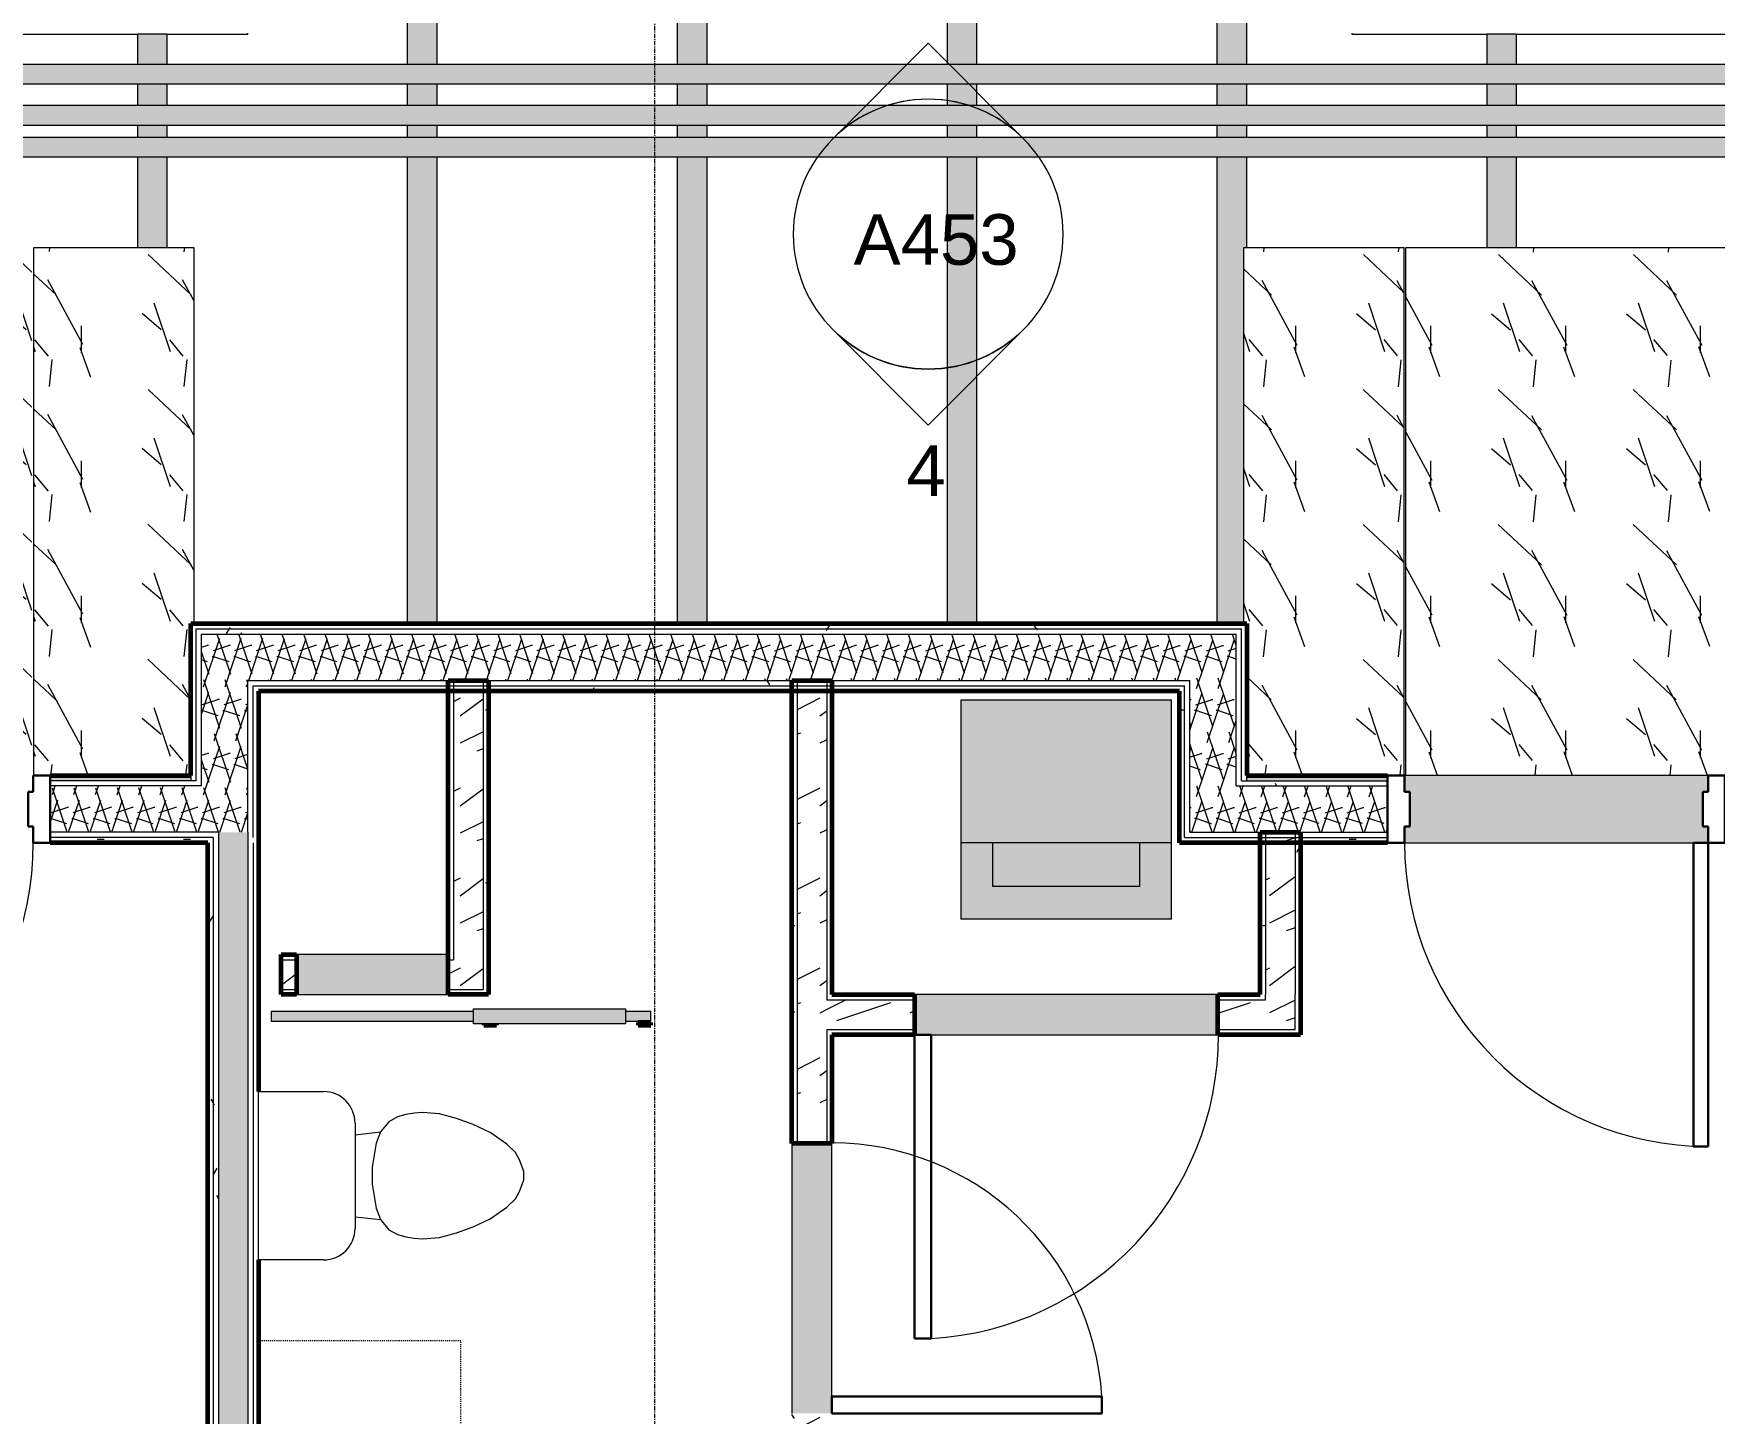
# Model space of a CAD drawing. Header units: inches. Extents: x -4169 to -1846, y 9706 to 12377.
# Drawn here: x -3228 to -3028.7, y 11554.3 to 11717.9 of the extents above; entities that cross this region are included whole.
import ezdxf

# ---------------------------------------------------------------- set-up
doc = ezdxf.new("R2010")
doc.units = ezdxf.units.IN
doc.header["$MEASUREMENT"] = 0
doc.linetypes.add('Dash', pattern=[0.25, 0.125, -0.125])
doc.linetypes.add('Grid Line 1_2_', pattern=[0.875, 0.5, -0.125, 0.125, -0.125])
for name, color, linetype, lineweight in [('0-1', 7, 'Continuous', 5), ('0-2', 7, 'Continuous', 18), ('A-CLNG', 13, 'Continuous', 18), ('A-CLNG-PATT-1', 35, 'Continuous', 18), ('A-DOOR', 31, 'Continuous', 18), ('A-DOOR-1', 250, 'Continuous', 9), ('A-DOOR-2', 90, 'Continuous', 30), ('A-DOOR-3', 135, 'Continuous', 18), ('A-DOOR-4', 7, 'Continuous', 18), ('A-DOOR-5', 50, 'Continuous', 60), ('A-DOOR-6', 31, 'Continuous', 30), ('A-DOOR-7', 31, 'Continuous', 9), ('A-DOOR-FRAM', 31, 'Continuous', 30), ('A-FLOR-2', 7, 'Continuous', 18), ('A-WALL', 113, 'Continuous', 18), ('A-WALL-1', 8, 'Continuous', 5), ('A-WALL-3', 50, 'Continuous', 60), ('A-WALL-4', 7, 'Continuous', 18), ('A-WALL-PATT-1', 250, 'Continuous', 9), ('A-WALL-PATT-2', 253, 'Continuous', 9), ('A-WALL-PATT-4', 111, 'Continuous', 9), ('G-ANNO-SYMB-2', 111, 'Continuous', 9), ('I-WALL', 2, 'Continuous', 18), ('I-WALL-2', 2, 'Continuous', 5), ('I-WALL-3', 2, 'Continuous', 60), ('P-PIPE', 3, 'Continuous', 9), ('P-PIPE-1', 3, 'Continuous', 5), ('P-SANR-FIXT-2', 250, 'Continuous', 9), ('P-SANR-FIXT-3', 55, 'Continuous', 9), ('Q-CASE-HDLN-1', 250, 'Dash', 9), ('S-BEAM', 12, 'Continuous', 9), ('S-GRID-1', 1, 'Grid Line 1_2_', 9)]:
    doc.layers.add(name, color=color, linetype=linetype, lineweight=lineweight)
doc.styles.add('Arial_1', font='arial.ttf', dxfattribs={"height": 6})
pattern_1 = [(0, (0, 0), (20.48, 5.12), [0.845, -14.515, 0.845, -14.515, -81.92]), (0, (0, 0), (20.48, 5.12), [-30.72, 0.845, -29.875, 0.845, -14.515, -35.84]), (0, (0, 0), (20.48, 5.12), [-76.8, 0.845, -9.395, 0.845, -24.755]), (120, (7.68, 2.56), (-14.67405, 15.1762003), [0.845, -14.515, 0.845, -14.515, -81.92]), (120, (7.68, 2.56), (-14.67405, 15.1762003), [-30.72, 0.845, -29.875, 0.845, -14.515, -35.84]), (120, (7.68, 2.56), (-14.67405, 15.1762003), [-76.8, 0.845, -9.395, 0.845, -24.755]), (240, (10.24, 12.8), (-5.80595, -20.2962003), [0.845, -14.515, 0.845, -14.515, -81.92]), (240, (10.24, 12.8), (-5.80595, -20.2962003), [-30.72, 0.845, -29.875, 0.845, -14.515, -35.84]), (240, (10.24, 12.8), (-5.80595, -20.2962003), [-76.8, 0.845, -9.395, 0.845, -24.755])]
pattern_2 = [(216.87, (4.265, 10.662), (31.9871619, 21.32545714), [5.331, -47.981]), (206.565, (10.662, 7.464), (-10.662476, -10.6620098), [11.921, -11.921]), (198.435, (10.662, 2.132), (-21.32449365, -10.6625869), [6.744, -26.974])]
pattern_3 = [(161.57, (0.32, 0.32), (-2.560496185, -0.000537386), [0, -18.214, 2.022, 0]), (18.43, (-0.32, 0.32), (-2.560496185, 0.000537386), [0, -18.214, 2.022, 0]), (108.43, (0.32, 0.32), (1.27922091, -6.400876726), [6.07, -14.166]), (71.57, (-0.32, 0.32), (1.27922091, 6.400876726), [6.07, -14.166])]
pattern_4 = [(108.435, (4.16, 0), (-16.000521, 32.0003383), [6.072, -44.525]), (139.399, (2.24, 5.76), (-96.00016541, 79.9998798), [2.95, -144.562]), (136.848, (16, 7.68), (-240.00202852, 223.9982064), [7.018, -343.889]), (109.983, (10.88, 12.48), (-47.99971113, 127.99986808), [3.746, -183.53]), (90, (9.6, 0), (-16, 16), [3.2, -12.8]), (118.443, (9.6, 3.2), (112.0002199, -207.99937941), [8.734, -427.981]), (84.289, (5.44, 10.88), (-16.00092206, -143.99947947), [3.216, -157.582]), (129.806, (5.76, 14.08), (64.00060153, -80.0001644), [2.499, -122.465])]

# ---------------------------------------------------------------- blocks, each defined once
blk = doc.blocks.new('Single-Flush - 32_ x 84_-1372862-ENLARGED RCP - 2ND FLOOR PLAN')
at = {"layer": 'A-DOOR-1'}
blk.add_arc((16, 2.37), 32.07, 93.5759, 180, dxfattribs=at)
at = {"layer": 'A-DOOR-2'}
for p, q in [((14, 2.37), (14, 34.38)), ((16, 34.38), (14, 34.38)), ((16, 2.37), (16, 34.38)), ((16, 2.37), (14, 2.37))]:
    blk.add_line(p, q, dxfattribs=at)
blk = doc.blocks.new('Stacked Washer and Dryer - 26_x25_ - Private-1372850-ENLARGED RCP - 2ND FLOOR PLAN')
at = {"layer": 'P-SANR-FIXT-3'}
blk.add_hatch(color=256, dxfattribs=at).paths.add_polyline_path([(26, 12.5), (0, 12.5), (0, -12.5), (26, -12.5), (26, 2.42)], flags=0)
at = {"layer": 'P-SANR-FIXT-2'}
for p, q in [((26, 12.5), (0, 12.5)), ((0, -12.5), (0, 12.5)), ((16.91, -12.5), (16.91, 12.5)), ((26, 12.5), (26, -12.5)), ((22.09, 8.75), (16.91, 8.75)), ((22.09, -8.75), (22.09, 8.75)), ((16.91, -8.75), (22.09, -8.75)), ((0, -12.5), (26, -12.5))]:
    blk.add_line(p, q, dxfattribs=at)
blk = doc.blocks.new('Single-Flush - 36_ x 84_-1372839-ENLARGED RCP - 2ND FLOOR PLAN')
at = {"layer": 'A-DOOR-1'}
blk.add_arc((18, 2.37), 36.07, 93.1789, 180, dxfattribs=at)
at = {"layer": 'A-DOOR-2'}
for p, q in [((16, 2.37), (16, 38.39)), ((18, 38.39), (16, 38.39)), ((18, 2.37), (18, 38.39)), ((18, 2.37), (16, 2.37))]:
    blk.add_line(p, q, dxfattribs=at)
blk = doc.blocks.new('Toilet-Domestic-3D - Toilet-Domestic-3D-1352612-ENLARGED RCP - 2ND FLOOR PLAN')
at = {"layer": 'P-SANR-FIXT-2'}
for p, q in [((-9.98, 19.48), (9.98, 19.48)), ((-9.98, 11.75), (-9.98, 19.48)), ((9.98, 19.48), (9.98, 11.75)), ((6.25, 8.02), (-6.25, 8.02)), ((-4.86, 8.02), (-5.21, 5)), ((4.86, 8.02), (5.21, 5)), ((-1, 6), (-3.84, 5.5)), ((1, 6), (-1, 6)), ((3.84, 5.5), (1, 6)), ((-6.4, 4), (-6.97, 3)), ((-5.21, 5), (-6.4, 4)), ((-3.84, 5.5), (-5.21, 5)), ((5.21, 5), (3.84, 5.5)), ((6.4, 4), (5.21, 5)), ((6.97, 3), (6.4, 4)), ((-7.24, 2), (-7.41, 1)), ((-6.97, 3), (-7.24, 2)), ((7.24, 2), (6.97, 3)), ((7.41, 1), (7.24, 2)), ((-7.41, 1), (-7.5, 0)), ((-7.5, 0), (-7.33, -1.99)), ((7.33, -1.99), (7.5, 0)), ((7.5, 0), (7.41, 1)), ((-7.33, -1.99), (-6.79, -4)), ((6.79, -4), (7.33, -1.99)), ((-6.79, -4), (-6.06, -6)), ((6.06, -6), (6.79, -4)), ((-6.06, -6), (-5.13, -8)), ((5.13, -8), (6.06, -6)), ((-5.13, -8), (-3.74, -10)), ((3.74, -10), (5.13, -8)), ((-3.74, -10), (-2.74, -11)), ((-2.74, -11), (-1.87, -11.5)), ((-1.87, -11.5), (-0.5, -12)), ((0.5, -12), (1.87, -11.5)), ((1.87, -11.5), (2.74, -11)), ((2.74, -11), (3.74, -10)), ((-0.5, -12), (0.5, -12))]:
    blk.add_line(p, q, dxfattribs=at)
for centre, start, end in [((-6.25, 11.75), 180, 270), ((6.25, 11.75), 270, 360)]:
    blk.add_arc(centre, 3.73, start, end, dxfattribs=at)
blk = doc.blocks.new('OD_CW_Countertop - OD_CW_Countertop-2471874-ENLARGED RCP - 2ND FLOOR PLAN')
at = {"layer": 'Q-CASE-HDLN-1'}
for p, q in [((48.74, 0), (48.74, 24)), ((0.74, 0), (48.74, 0))]:
    blk.add_line(p, q, dxfattribs=at)
blk = doc.blocks.new('Interior_barn_door_18732 - Interior_barn_door_18732 18_-2490978-ENLARGED RCP - 2ND FLOOR PLAN')
at = {"layer": 'A-DOOR-3'}
for points in [[(-33, 6), (-33, 5.67), (-31.5, 5.67), (-31.5, 6)], [(-14.73, 6), (-14.73, 5.82), (-13.23, 5.82), (-13.23, 6)], [(-13.13, 5.82), (-30, 5.82), (-30, 4.07), (-12, 4.07), (-12, 5.82)]]:
    blk.add_hatch(color=256, dxfattribs=at).paths.add_polyline_path(points, flags=0)
h = blk.add_hatch(color=256, dxfattribs=at)
h.paths.add_polyline_path([(12, 5.57), (-12, 5.55), (-12, 4.95), (12, 4.95), (12, 5.55)], flags=0)
h.paths.add_polyline_path([(-30, 5.57), (-33, 5.55), (-33, 4.95), (-30, 4.95), (-30, 5.57)], flags=0)
h = blk.add_hatch(color=256, dxfattribs=at)
h.paths.add_polyline_path([(10.81, 4.95), (-12, 4.95), (-12, 4.32), (12, 4.34), (12, 4.95)], flags=0)
h.paths.add_polyline_path([(-30, 4.95), (-33, 4.95), (-33, 4.32), (-30, 4.34), (-30, 4.8)], flags=0)
at = {"layer": 'A-DOOR-4'}
for p, q in [((-33, 5.57), (-30, 5.57)), ((-33, 5.57), (-33, 4.95)), ((-33, 4.95), (-33, 4.32)), ((-30, 4.32), (-33, 4.32)), ((-30, 4.07), (-30, 5.82)), ((-30, 5.82), (-12, 5.82)), ((-12, 4.07), (-30, 4.07)), ((-12, 5.82), (-12, 4.07)), ((-12, 5.57), (12, 5.57)), ((12, 4.32), (-12, 4.32)), ((12, 4.95), (12, 5.57)), ((12, 4.32), (12, 4.95))]:
    blk.add_line(p, q, dxfattribs=at)
at = {"layer": 'A-DOOR-5'}
for p, q in [((-33, 6), (-33, 5.67)), ((-31.5, 6), (-33, 6)), ((-31.5, 5.67), (-31.5, 6)), ((-14.73, 6), (-14.73, 5.82)), ((-13.23, 6), (-14.73, 6)), ((-13.23, 5.82), (-13.23, 6)), ((-33, 5.67), (-31.5, 5.67))]:
    blk.add_line(p, q, dxfattribs=at)
blk = doc.blocks.new('CTR - 1st Phase - Unit Layouts_rvt-1-ENLARGED RCP - 2ND FLOOR PLAN')
at = {"layer": 'A-WALL-1'}
for points in [[(-3194.06, 11603.99), (-3178.81, 11603.99), (-3178.81, 11608.74), (-3196.81, 11608.74), (-3196.81, 11603.99)], [(-3093.04, 11599.24), (-3087.54, 11599.24), (-3087.54, 11603.99), (-3123.54, 11603.99), (-3123.54, 11599.24), (-3110.98, 11599.24)], [(-3133.94, 11554.34), (-3133.31, 11554.34), (-3133.31, 11586.34), (-3138.06, 11586.34), (-3138.06, 11554.34), (-3137.44, 11554.34)]]:
    blk.add_hatch(color=256, dxfattribs=at).paths.add_polyline_path(points, flags=0)
at = {"layer": 'A-WALL-PATT-1'}
h = blk.add_hatch(dxfattribs=at)
h.set_pattern_fill('FP_1', color=256, style=0, pattern_type=2)
h.set_pattern_definition(pattern_1)
h.paths.add_polyline_path([(-3178.81, 11608.11), (-3178.19, 11608.11), (-3178.19, 11639.99), (-3178.81, 11639.99), (-3178.81, 11628.74)], flags=0)
h = blk.add_hatch(dxfattribs=at)
h.set_pattern_fill('FP_1', color=256, style=0, pattern_type=2)
h.set_pattern_definition(pattern_1)
h.paths.add_polyline_path([(-3174.69, 11603.99), (-3174.06, 11603.99), (-3174.08, 11639.99), (-3174.69, 11639.99), (-3174.69, 11604.61)], flags=0)
h = blk.add_hatch(dxfattribs=at)
h.set_pattern_fill('FP_1', color=256, style=0, pattern_type=2)
h.set_pattern_definition(pattern_1)
h.paths.add_polyline_path([(-3138.06, 11481.44), (-3137.44, 11481.44), (-3137.44, 11554.34), (-3138.06, 11554.34), (-3138.06, 11482.06)], flags=0)
h.paths.add_polyline_path([(-3138.06, 11586.34), (-3137.44, 11586.34), (-3137.45, 11639.99), (-3138.06, 11639.99), (-3138.06, 11596.39)], flags=0)
h = blk.add_hatch(dxfattribs=at)
h.set_pattern_fill('FP_1', color=256, style=0, pattern_type=2)
h.set_pattern_definition(pattern_1)
h.paths.add_polyline_path([(-3133.31, 11485.56), (-3133.31, 11539.56), (-3133.94, 11539.56), (-3133.94, 11485.56)], flags=0)
h.paths.add_polyline_path([(-3133.94, 11543.06), (-3133.31, 11543.06), (-3133.31, 11554.34), (-3133.94, 11554.34), (-3133.94, 11543.42)], flags=0)
h.paths.add_polyline_path([(-3133.94, 11586.34), (-3133.31, 11586.34), (-3133.31, 11599.86), (-3133.94, 11599.86), (-3133.94, 11596.39)], flags=0)
h.paths.add_polyline_path([(-3133.94, 11603.36), (-3133.31, 11603.36), (-3133.31, 11639.99), (-3133.94, 11639.99), (-3133.94, 11603.59)], flags=0)
h = blk.add_hatch(dxfattribs=at)
h.set_pattern_fill('FP_1', color=256, style=0, pattern_type=2)
h.set_pattern_definition(pattern_1)
h.paths.add_polyline_path([(-3081.9, 11603.99), (-3081.9, 11623.24), (-3082.52, 11623.24), (-3082.52, 11603.99)], flags=0)
h = blk.add_hatch(dxfattribs=at)
h.set_pattern_fill('FP_1', color=256, style=0, pattern_type=2)
h.set_pattern_definition(pattern_1)
h.paths.add_polyline_path([(-3077.77, 11599.86), (-3077.77, 11623.24), (-3078.4, 11623.24), (-3078.4, 11599.86)], flags=0)
at = {"layer": 'A-WALL-PATT-2'}
h = blk.add_hatch(dxfattribs=at)
h.set_pattern_fill('FP_2', color=256, style=0, pattern_type=2)
h.set_pattern_definition(pattern_2)
h.paths.add_polyline_path([(-3174.69, 11604.61), (-3174.69, 11641.24), (-3178.19, 11641.24), (-3178.19, 11604.61)], flags=0)
h = blk.add_hatch(dxfattribs=at)
h.set_pattern_fill('FP_2', color=256, style=0, pattern_type=2)
h.set_pattern_definition(pattern_2)
h.paths.add_polyline_path([(-3134.02, 11482.06), (-3133.94, 11482.06), (-3133.94, 11554.34), (-3137.44, 11554.34), (-3137.44, 11482.06), (-3134.03, 11482.06)], flags=0)
h.paths.add_polyline_path([(-3133.94, 11586.34), (-3133.94, 11641.24), (-3137.44, 11641.24), (-3137.44, 11586.34)], flags=0)
h = blk.add_hatch(dxfattribs=at)
h.set_pattern_fill('FP_2', color=256, style=0, pattern_type=2)
h.set_pattern_definition(pattern_2)
h.paths.add_polyline_path([(-3078.4, 11603.36), (-3078.4, 11623.24), (-3081.9, 11623.24), (-3081.9, 11603.36), (-3078.42, 11603.36)], flags=0)
h = blk.add_hatch(dxfattribs=at)
h.set_pattern_fill('FP_2', color=256, style=0, pattern_type=2)
h.set_pattern_definition(pattern_2)
h.paths.add_polyline_path([(-3178.81, 11604.61), (-3178.19, 11604.61), (-3178.19, 11608.11), (-3178.81, 11608.11), (-3178.81, 11604.73)], flags=0)
h.paths.add_polyline_path([(-3198.62, 11604.61), (-3196.81, 11604.61), (-3196.81, 11608.11), (-3198.62, 11608.11)], flags=0)
h = blk.add_hatch(dxfattribs=at)
h.set_pattern_fill('FP_2', color=256, style=0, pattern_type=2)
h.set_pattern_definition(pattern_2)
h.paths.add_polyline_path([(-3087.54, 11599.86), (-3078.4, 11599.86), (-3078.4, 11603.36), (-3087.54, 11603.36)], flags=0)
h.paths.add_polyline_path([(-3123.54, 11599.86), (-3123.54, 11603.36), (-3133.94, 11603.36), (-3133.94, 11599.86), (-3126.52, 11599.86)], flags=0)
at = {"layer": 'A-WALL-3'}
for p, q in [((-3178.81, 11603.99), (-3178.81, 11641.24)), ((-3178.81, 11641.24), (-3174.06, 11641.24)), ((-3174.06, 11641.24), (-3174.06, 11603.99)), ((-3138.06, 11586.34), (-3138.06, 11641.24)), ((-3138.06, 11641.24), (-3133.31, 11641.24)), ((-3133.31, 11641.24), (-3133.31, 11603.99)), ((-3082.52, 11603.99), (-3082.52, 11623.24)), ((-3082.52, 11623.24), (-3077.77, 11623.24)), ((-3077.77, 11623.24), (-3077.77, 11603.99)), ((-3198.62, 11603.99), (-3198.62, 11608.74)), ((-3198.62, 11608.74), (-3196.81, 11608.74)), ((-3196.81, 11608.74), (-3196.81, 11603.99)), ((-3196.81, 11603.99), (-3198.62, 11603.99)), ((-3174.06, 11603.99), (-3178.81, 11603.99)), ((-3133.31, 11603.99), (-3123.54, 11603.99)), ((-3123.54, 11603.99), (-3123.54, 11599.24)), ((-3087.54, 11599.24), (-3087.54, 11603.99)), ((-3087.54, 11603.99), (-3082.52, 11603.99)), ((-3077.77, 11603.99), (-3077.77, 11599.86)), ((-3077.77, 11599.86), (-3077.77, 11599.24)), ((-3133.31, 11599.24), (-3133.31, 11586.34)), ((-3123.54, 11599.24), (-3133.31, 11599.24)), ((-3077.77, 11599.24), (-3087.54, 11599.24)), ((-3133.31, 11586.34), (-3138.06, 11586.34))]:
    blk.add_line(p, q, dxfattribs=at)
at = {"layer": 'A-WALL-4'}
for p, q in [((-3178.19, 11641.24), (-3178.19, 11608.11)), ((-3174.69, 11641.24), (-3174.69, 11604.61)), ((-3137.44, 11641.24), (-3137.44, 11586.34)), ((-3133.94, 11641.24), (-3133.94, 11603.36)), ((-3081.9, 11623.24), (-3081.9, 11603.99)), ((-3078.4, 11623.24), (-3078.4, 11603.99)), ((-3198.62, 11608.11), (-3196.81, 11608.11)), ((-3178.81, 11608.74), (-3196.81, 11608.74)), ((-3178.81, 11608.11), (-3178.19, 11608.11)), ((-3198.62, 11604.61), (-3196.81, 11604.61)), ((-3196.81, 11603.99), (-3178.81, 11603.99)), ((-3178.81, 11604.61), (-3178.19, 11604.61)), ((-3178.19, 11604.61), (-3174.69, 11604.61)), ((-3087.54, 11603.99), (-3123.54, 11603.99)), ((-3081.9, 11603.36), (-3081.9, 11603.99)), ((-3078.4, 11603.36), (-3078.4, 11603.99)), ((-3133.94, 11603.36), (-3133.31, 11603.36)), ((-3133.31, 11603.36), (-3123.54, 11603.36)), ((-3087.54, 11603.36), (-3081.9, 11603.36)), ((-3078.4, 11599.86), (-3078.4, 11603.36)), ((-3133.94, 11599.86), (-3133.94, 11586.34)), ((-3133.94, 11599.86), (-3133.31, 11599.86)), ((-3133.31, 11599.86), (-3123.54, 11599.86)), ((-3087.54, 11599.86), (-3078.4, 11599.86)), ((-3123.54, 11599.24), (-3087.54, 11599.24)), ((-3138.06, 11586.34), (-3138.06, 11554.34)), ((-3133.31, 11554.34), (-3133.31, 11586.34))]:
    blk.add_line(p, q, dxfattribs=at)
at = {"layer": '0-2'}
for name, p, rotation in [('Stacked Washer and Dryer - 26_x25_ - Private-1372850-ENLARGED RCP - 2ND FLOOR PLAN', (-3105.54, 11638.94), 269.9999999999844), ('Interior_barn_door_18732 - Interior_barn_door_18732 18_-2490978-ENLARGED RCP - 2ND FLOOR PLAN', (-3187.81, 11606.36), 180), ('Single-Flush - 36_ x 84_-1372839-ENLARGED RCP - 2ND FLOOR PLAN', (-3105.54, 11601.61), 180), ('Toilet-Domestic-3D - Toilet-Domestic-3D-1352612-ENLARGED RCP - 2ND FLOOR PLAN', (-3181.85, 11582.52), 90.0000000000241), ('Single-Flush - 32_ x 84_-1372862-ENLARGED RCP - 2ND FLOOR PLAN', (-3135.69, 11570.34), 269.9999999999873), ('OD_CW_Countertop - OD_CW_Countertop-2471874-ENLARGED RCP - 2ND FLOOR PLAN', (-3177.32, 11514.2), 90.00000000003352)]:
    blk.add_blockref(name, p, dxfattribs=dict(at, rotation=rotation))
blk = doc.blocks.new('CTR - 1st Phase - Shell_rvt-1-ENLARGED RCP - 2ND FLOOR PLAN')
at = {"layer": 'A-FLOR-2'}
for p, q in [((-3244.17, 11717.89), (-3215.67, 11717.89)), ((-3212.17, 11717.89), (-3202.57, 11717.89)), ((-3202.57, 11717.89), (-3202.57, 11717.99)), ((-3071.67, 11717.99), (-3071.67, 11717.89)), ((-3071.67, 11717.89), (-3055.67, 11717.89)), ((-3052.17, 11717.89), (-3023.67, 11717.89)), ((-3183.67, 11648.09), (-3206.07, 11648.09)), ((-3206.07, 11648.09), (-3206.07, 11647.99)), ((-3151.67, 11648.09), (-3180.17, 11648.09)), ((-3119.67, 11648.09), (-3148.17, 11648.09)), ((-3087.67, 11648.09), (-3116.17, 11648.09))]:
    blk.add_line(p, q, dxfattribs=at)
at = {"layer": 'S-GRID-1'}
blk.add_line((-3154.32, 9836.18), (-3154.32, 12344.54), dxfattribs=at)
blk = doc.blocks.new('Dimension Lumber - LVL - 3_5X5_5-V159-ENLARGED RCP - 2ND FLOOR PLAN')
at = {"layer": 'S-BEAM'}
h = blk.add_hatch(color=256, dxfattribs=at)
h.paths.add_polyline_path([(-20.07, 1.75), (-30.79, 1.75), (-30.79, -1.75), (-20.07, -1.75)], flags=0)
h.paths.add_polyline_path([(-33.16, -1.75), (-33.16, 1.75), (-34.55, 1.75), (-34.55, -1.75), (-34.47, -1.75)], flags=0)
h.paths.add_polyline_path([(-36.92, 1.75), (-39.42, 1.75), (-39.42, -1.75), (-36.92, -1.75), (-36.92, 1.22)], flags=0)
h.paths.add_polyline_path([(-41.79, 1.75), (-45.38, 1.75), (-45.38, -1.75), (-41.79, -1.75), (-41.79, 1.22)], flags=0)
for p, q in [((-45.38, 1.75), (-45.38, -1.75)), ((-45.38, 1.75), (-41.79, 1.75)), ((-39.42, 1.75), (-36.92, 1.75)), ((-34.55, 1.75), (-33.16, 1.75)), ((-30.79, 1.75), (-20.07, 1.75)), ((-45.38, -1.75), (-41.79, -1.75)), ((-39.42, -1.75), (-36.92, -1.75)), ((-34.55, -1.75), (-33.16, -1.75)), ((-30.79, -1.75), (-20.07, -1.75))]:
    blk.add_line(p, q, dxfattribs=at)
blk = doc.blocks.new('Dimension Lumber - LVL - 3_5X5_5-V160-ENLARGED RCP - 2ND FLOOR PLAN')
at = {"layer": 'S-BEAM'}
h = blk.add_hatch(color=256, dxfattribs=at)
h.paths.add_polyline_path([(45.37, 1.75), (-9.84, 1.75), (-9.84, -1.75), (45.37, -1.75)], flags=0)
h.paths.add_polyline_path([(-12.21, 1.75), (-13.6, 1.75), (-13.6, -1.75), (-12.21, -1.75), (-12.21, 1.18)], flags=0)
h.paths.add_polyline_path([(-15.97, -1.75), (-15.97, 1.75), (-18.47, 1.75), (-18.47, -1.75)], flags=0)
h.paths.add_polyline_path([(-20.84, -1.75), (-20.84, 1.75), (-42.53, 1.75), (-42.53, -1.75), (-23.58, -1.75)], flags=0)
for p, q in [((-42.53, 1.75), (-20.84, 1.75)), ((-18.47, 1.75), (-15.97, 1.75)), ((-13.6, 1.75), (-12.21, 1.75)), ((-9.84, 1.75), (45.37, 1.75)), ((45.37, -1.75), (45.37, 1.75)), ((-42.53, -1.75), (-20.84, -1.75)), ((-18.47, -1.75), (-15.97, -1.75)), ((-13.6, -1.75), (-12.21, -1.75)), ((-9.84, -1.75), (45.37, -1.75))]:
    blk.add_line(p, q, dxfattribs=at)
blk = doc.blocks.new('Dimension Lumber - LVL - 3_5X5_5-V161-ENLARGED RCP - 2ND FLOOR PLAN')
at = {"layer": 'S-BEAM'}
h = blk.add_hatch(color=256, dxfattribs=at)
h.paths.add_polyline_path([(35, 1.47), (-9.6, 1.47), (-9.6, 1.75), (-20.31, 1.75), (-20.31, -1.75), (35, -1.75), (35, 1.17)], flags=0)
h.paths.add_polyline_path([(-22.69, 1.75), (-24.07, 1.75), (-24.07, -1.75), (-22.69, -1.75)], flags=0)
h.paths.add_polyline_path([(-26.45, 1.61), (-26.45, 1.75), (-28.94, 1.75), (-28.94, -1.75), (-26.45, -1.75)], flags=0)
h.paths.add_polyline_path([(-31.32, 1.75), (-53, 1.75), (-53, -1.75), (-31.32, -1.75), (-31.32, 1.61)], flags=0)
for p, q in [((-53, 1.75), (-31.32, 1.75)), ((-28.94, 1.75), (-26.45, 1.75)), ((-24.07, 1.75), (-22.69, 1.75)), ((-20.31, 1.75), (-9.6, 1.75)), ((-53, -1.75), (-31.32, -1.75)), ((-28.94, -1.75), (-26.45, -1.75)), ((-24.07, -1.75), (-22.69, -1.75)), ((-20.31, -1.75), (35, -1.75))]:
    blk.add_line(p, q, dxfattribs=at)
blk = doc.blocks.new('HOLLOW METAL - UNIT DOOR-2125827-ENLARGED RCP - 2ND FLOOR PLAN')
at = {"layer": 'A-DOOR-6'}
for p, q in [((16.25, -4.25), (18, -4.25)), ((16.25, -40.25), (16.25, -4.25)), ((18, -4.25), (18, -40.25)), ((18, -40.25), (16.25, -40.25))]:
    blk.add_line(p, q, dxfattribs=at)
at = {"layer": 'A-DOOR-7'}
blk.add_arc((18, -4.25), 36, 180, 270, dxfattribs=at)
at = {"layer": 'A-DOOR-FRAM'}
for p, q in [((-20, 3.75), (-18, 3.75)), ((-20, -4.25), (-20, 3.75)), ((-18, 3.75), (-18, 1.8125)), ((18, 3.75), (20, 3.75)), ((18, 1.8125), (18, 3.75)), ((20, 3.75), (20, -4.25)), ((-18, 1.8125), (-17.375, 1.8125)), ((-17.375, 1.8125), (-17.375, -2.3125)), ((17.375, 1.8125), (18, 1.8125)), ((17.375, -2.3125), (17.375, 1.8125)), ((-18, -2.3125), (-18, -4.25)), ((-17.375, -2.3125), (-18, -2.3125)), ((18, -2.3125), (17.375, -2.3125)), ((18, -4.25), (18, -2.3125)), ((-18, -4.25), (-20, -4.25)), ((20, -4.25), (18, -4.25))]:
    blk.add_line(p, q, dxfattribs=at)
blk = doc.blocks.new('HOLLOW METAL - UNIT DOOR-2125826-ENLARGED RCP - 2ND FLOOR PLAN')
at = {"layer": 'A-DOOR-6'}
for p, q in [((18, 40.25), (16.25, 40.25)), ((16.25, 40.25), (16.25, 4.25)), ((18, 4.25), (18, 40.25)), ((16.25, 4.25), (18, 4.25))]:
    blk.add_line(p, q, dxfattribs=at)
at = {"layer": 'A-DOOR-7'}
blk.add_arc((18, 4.25), 36, 90, 180, dxfattribs=at)
at = {"layer": 'A-DOOR-FRAM'}
for p, q in [((-18, 4.25), (-20, 4.25)), ((-20, 4.25), (-20, -3.75)), ((-18, 2.3125), (-18, 4.25)), ((18, 4.25), (18, 2.3125)), ((20, 4.25), (18, 4.25)), ((20, -3.75), (20, 4.25)), ((-17.375, 2.3125), (-18, 2.3125)), ((-17.375, -1.8125), (-17.375, 2.3125)), ((18, 2.3125), (17.375, 2.3125)), ((17.375, 2.3125), (17.375, -1.8125)), ((-18, -3.75), (-18, -1.8125)), ((-18, -1.8125), (-17.375, -1.8125)), ((17.375, -1.8125), (18, -1.8125)), ((18, -1.8125), (18, -3.75)), ((-20, -3.75), (-18, -3.75)), ((18, -3.75), (20, -3.75))]:
    blk.add_line(p, q, dxfattribs=at)
blk = doc.blocks.new('Elevation - Filled Arrow-152140-ENLARGED RCP - 2ND FLOOR PLAN')
at = {"layer": 'G-ANNO-SYMB-2'}
for start, end in [(360, 180), (180, 360)]:
    blk.add_arc((0, 0), 0.25, start, end, dxfattribs=at)
blk = doc.blocks.new('Elevation - Filled Arrow-151867-ENLARGED RCP - 2ND FLOOR PLAN')
at = {"layer": 'G-ANNO-SYMB-2'}
for p, q in [((0, 0.3536), (-0.1768, 0.1768)), ((0.1768, 0.1768), (0, 0.3536))]:
    blk.add_line(p, q, dxfattribs=at)
blk.add_arc((0, 0), 0.25, 45, 135, dxfattribs=at)

msp = doc.modelspace()

# ---------------------------------------------------------------- hatches: boundary and pattern name
at = {"layer": 'A-CLNG-PATT-1'}
h = msp.add_hatch(dxfattribs=at)
h.set_pattern_fill('FP_53', color=256, style=0, pattern_type=2)
h.set_pattern_definition(pattern_4)
h.paths.add_polyline_path([(-3209.32, 11629.99), (-3209.32, 11647.99), (-3208.99, 11647.99), (-3208.99, 11692.59), (-3227.94, 11692.59), (-3227.94, 11629.99), (-3210.94, 11629.99)], flags=0)
h.paths.add_polyline_path([(-3266.34, 11629.99), (-3228.19, 11629.99), (-3228.19, 11692.59), (-3266.34, 11692.59), (-3266.34, 11630.3)], flags=0)
h.paths.add_polyline_path([(-3266.59, 11649.61), (-3266.59, 11692.59), (-3285.54, 11692.59), (-3285.54, 11649.61), (-3268.57, 11649.61)], flags=0)
h = msp.add_hatch(dxfattribs=at)
h.set_pattern_fill('FP_53', color=256, style=0, pattern_type=2)
h.set_pattern_definition(pattern_4)
h.paths.add_polyline_path([(-3029.42, 11629.99), (-3027.11, 11629.99), (-3027.11, 11692.59), (-3065.26, 11692.59), (-3065.26, 11629.99), (-3058.99, 11629.99)], flags=0)
h.paths.add_polyline_path([(-3067.42, 11629.99), (-3065.51, 11629.99), (-3065.51, 11692.59), (-3084.46, 11692.59), (-3084.46, 11647.99), (-3084.12, 11647.99), (-3084.12, 11629.99), (-3075.88, 11629.99)], flags=0)
h.paths.add_polyline_path([(-3025.23, 11649.61), (-3007.91, 11649.61), (-3007.91, 11692.59), (-3026.86, 11692.59), (-3026.86, 11649.61)], flags=0)
at = {"layer": 'A-WALL-PATT-4'}
h = msp.add_hatch(dxfattribs=at)
h.set_pattern_fill('FP_1', color=256, style=0, pattern_type=2)
h.set_pattern_definition(pattern_1)
h.paths.add_polyline_path([(-3087.67, 11647.36), (-3084.75, 11647.36), (-3084.77, 11647.99), (-3208.7, 11647.99), (-3208.7, 11647.36), (-3090.8, 11647.36)], flags=0)
h = msp.add_hatch(dxfattribs=at)
h.set_pattern_fill('FP_1', color=256, style=0, pattern_type=2)
h.set_pattern_definition(pattern_1)
h.paths.add_polyline_path([(-3116.17, 11646.74), (-3085.37, 11646.74), (-3085.4, 11647.36), (-3208.07, 11647.36), (-3208.07, 11646.74), (-3119.67, 11646.74)], flags=0)
h = msp.add_hatch(dxfattribs=at)
h.set_pattern_fill('FP_4', color=256, style=0, pattern_type=2)
h.set_pattern_definition(pattern_3)
h.paths.add_polyline_path([(-3208.07, 11623.24), (-3202.57, 11623.24), (-3202.57, 11646.74), (-3208.07, 11646.74), (-3208.07, 11626.56)], flags=0)
h = msp.add_hatch(dxfattribs=at)
h.set_pattern_fill('FP_4', color=256, style=0, pattern_type=2)
h.set_pattern_definition(pattern_3)
h.paths.add_polyline_path([(-3118.04, 11641.24), (-3090.87, 11641.25), (-3090.87, 11646.74), (-3202.57, 11646.73), (-3202.57, 11641.24), (-3122.87, 11641.24)], flags=0)
h = msp.add_hatch(dxfattribs=at)
h.set_pattern_fill('FP_4', color=256, style=0, pattern_type=2)
h.set_pattern_definition(pattern_3)
h.paths.add_polyline_path([(-3090.15, 11623.24), (-3085.37, 11623.24), (-3085.37, 11646.74), (-3090.87, 11646.74), (-3090.87, 11623.24)], flags=0)
h = msp.add_hatch(dxfattribs=at)
h.set_pattern_fill('FP_1', color=256, style=0, pattern_type=2)
h.set_pattern_definition(pattern_1)
h.paths.add_polyline_path([(-3118.04, 11640.61), (-3091.5, 11640.61), (-3091.52, 11641.24), (-3133.94, 11641.24), (-3133.94, 11640.61), (-3126.52, 11640.61)], flags=0)
h.paths.add_polyline_path([(-3201.32, 11640.61), (-3178.19, 11640.61), (-3178.19, 11641.24), (-3201.95, 11641.24), (-3201.95, 11640.61)], flags=0)
h.paths.add_polyline_path([(-3137.44, 11640.61), (-3137.44, 11641.24), (-3174.69, 11641.24), (-3174.69, 11640.61)], flags=0)
h = msp.add_hatch(dxfattribs=at)
h.set_pattern_fill('FP_1', color=256, style=0, pattern_type=2)
h.set_pattern_definition(pattern_1)
h.paths.add_polyline_path([(-3201.32, 11621.99), (-3201.32, 11640.61), (-3201.95, 11640.61), (-3201.95, 11621.99)], flags=0)
h = msp.add_hatch(dxfattribs=at)
h.set_pattern_fill('FP_1', color=256, style=0, pattern_type=2)
h.set_pattern_definition(pattern_1)
h.paths.add_polyline_path([(-3133.94, 11639.99), (-3092.12, 11639.99), (-3092.12, 11640.61), (-3133.94, 11640.61)], flags=0)
h.paths.add_polyline_path([(-3194.06, 11639.99), (-3178.19, 11639.99), (-3178.19, 11640.61), (-3201.32, 11640.61), (-3201.32, 11639.99)], flags=0)
h.paths.add_polyline_path([(-3174.69, 11639.99), (-3137.44, 11639.99), (-3137.44, 11640.61), (-3174.69, 11640.61)], flags=0)
h = msp.add_hatch(dxfattribs=at)
h.set_pattern_fill('FP_1', color=256, style=0, pattern_type=2)
h.set_pattern_definition(pattern_1)
h.paths.add_polyline_path([(-3092.12, 11621.99), (-3091.5, 11621.99), (-3091.5, 11640.61), (-3092.12, 11640.61), (-3092.12, 11622.61)], flags=0)
h = msp.add_hatch(dxfattribs=at)
h.set_pattern_fill('FP_4', color=256, style=0, pattern_type=2)
h.set_pattern_definition(pattern_3)
h.paths.add_polyline_path([(-3226.02, 11623.24), (-3208.07, 11623.24), (-3208.07, 11628.74), (-3226.02, 11628.74), (-3226.02, 11623.93)], flags=0)
h.paths.add_polyline_path([(-3268.55, 11623.24), (-3266.02, 11623.26), (-3266.02, 11628.74), (-3268.55, 11628.74), (-3268.55, 11623.26)], flags=0)
h = msp.add_hatch(dxfattribs=at)
h.set_pattern_fill('FP_4', color=256, style=0, pattern_type=2)
h.set_pattern_definition(pattern_3)
h.paths.add_polyline_path([(-3025.23, 11623.24), (-3024.9, 11623.24), (-3024.9, 11628.74), (-3027.42, 11628.74), (-3027.42, 11623.24), (-3026.15, 11623.24)], flags=0)
h.paths.add_polyline_path([(-3075.88, 11623.24), (-3067.42, 11623.24), (-3067.42, 11628.74), (-3085.37, 11628.74), (-3085.37, 11623.24), (-3082.95, 11623.24)], flags=0)
h = msp.add_hatch(dxfattribs=at)
h.set_pattern_fill('FP_1', color=256, style=0, pattern_type=2)
h.set_pattern_definition(pattern_1)
h.paths.add_polyline_path([(-3084.75, 11628.74), (-3067.42, 11628.74), (-3067.42, 11629.36), (-3084.75, 11629.36)], flags=0)
h.paths.add_polyline_path([(-3025.52, 11628.74), (-3025.52, 11629.36), (-3027.42, 11629.36), (-3027.42, 11628.74), (-3026.15, 11628.74)], flags=0)
h = msp.add_hatch(dxfattribs=at)
h.set_pattern_fill('FP_1', color=256, style=0, pattern_type=2)
h.set_pattern_definition(pattern_1)
h.paths.add_polyline_path([(-3208.07, 11621.99), (-3206.7, 11621.99), (-3206.7, 11622.61), (-3226.02, 11622.61), (-3226.02, 11621.99), (-3209.32, 11621.99)], flags=0)
h.paths.add_polyline_path([(-3267.3, 11621.99), (-3266.02, 11621.99), (-3266.02, 11622.61), (-3270.57, 11622.61), (-3270.57, 11621.99), (-3268.55, 11621.99)], flags=0)
h = msp.add_hatch(dxfattribs=at)
h.set_pattern_fill('FP_1', color=256, style=0, pattern_type=2)
h.set_pattern_definition(pattern_1)
h.paths.add_polyline_path([(-3207.32, 11255.64), (-3206.7, 11255.64), (-3206.7, 11621.99), (-3207.32, 11621.99), (-3207.32, 11273.65)], flags=0)
h = msp.add_hatch(dxfattribs=at)
h.set_pattern_fill('FP_1', color=256, style=0, pattern_type=2)
h.set_pattern_definition(pattern_1)
h.paths.add_polyline_path([(-3206.7, 11255.64), (-3206.07, 11255.64), (-3206.07, 11622.61), (-3206.7, 11622.61), (-3206.7, 11273.65)], flags=0)
h = msp.add_hatch(dxfattribs=at)
h.set_pattern_fill('FP_4', color=256, style=0, pattern_type=2)
h.set_pattern_definition(pattern_3)
h.paths.add_polyline_path([(-3202.57, 11255.64), (-3202.57, 11623.24), (-3206.07, 11623.24), (-3206.07, 11255.64)], flags=0)
h = msp.add_hatch(dxfattribs=at)
h.set_pattern_fill('FP_1', color=256, style=0, pattern_type=2)
h.set_pattern_definition(pattern_1)
h.paths.add_polyline_path([(-3202.57, 11255.64), (-3201.95, 11255.64), (-3201.95, 11622.61), (-3202.57, 11622.61), (-3202.57, 11274.66)], flags=0)
h = msp.add_hatch(dxfattribs=at)
h.set_pattern_fill('FP_1', color=256, style=0, pattern_type=2)
h.set_pattern_definition(pattern_1)
h.paths.add_polyline_path([(-3201.32, 11255.64), (-3201.32, 11621.99), (-3201.95, 11621.99), (-3201.95, 11255.64)], flags=0)
h = msp.add_hatch(dxfattribs=at)
h.set_pattern_fill('FP_1', color=256, style=0, pattern_type=2)
h.set_pattern_definition(pattern_1)
h.paths.add_polyline_path([(-3019.4, 11621.99), (-3018.77, 11621.99), (-3018.77, 11622.61), (-3027.42, 11622.61), (-3027.42, 11621.99), (-3024.9, 11621.99)], flags=0)
h.paths.add_polyline_path([(-3082.52, 11621.99), (-3082.52, 11622.61), (-3091.5, 11622.61), (-3091.48, 11621.99), (-3084.12, 11621.99)], flags=0)
h.paths.add_polyline_path([(-3077.77, 11621.99), (-3067.42, 11621.99), (-3067.42, 11622.61), (-3077.77, 11622.61), (-3077.77, 11622.38)], flags=0)
at = {"layer": 'I-WALL'}
h = msp.add_hatch(color=256, dxfattribs=at)
h.paths.add_polyline_path([(-3210.94, 11629.36), (-3209.32, 11629.36), (-3209.32, 11629.99), (-3226.02, 11629.99), (-3226.02, 11629.36)], flags=0)
h.paths.add_polyline_path([(-3266.02, 11629.36), (-3266.02, 11629.99), (-3267.3, 11629.99), (-3267.3, 11629.36), (-3266.11, 11629.36)], flags=0)
at = {"layer": 'I-WALL-2'}
h = msp.add_hatch(color=256, dxfattribs=at)
h.paths.add_polyline_path([(-3026.15, 11629.36), (-3026.15, 11629.99), (-3027.42, 11629.99), (-3027.42, 11629.36), (-3027.11, 11629.36)], flags=0)
h.paths.add_polyline_path([(-3067.42, 11629.36), (-3067.42, 11629.99), (-3084.12, 11629.99), (-3084.12, 11629.36), (-3075.88, 11629.36)], flags=0)
msp.add_hatch(color=256, dxfattribs=at).paths.add_polyline_path([(-3029.42, 11621.99), (-3029.42, 11623.93), (-3030.05, 11623.93), (-3030.05, 11628.05), (-3029.42, 11628.05), (-3029.42, 11629.99), (-3065.42, 11629.99), (-3065.42, 11628.05), (-3064.8, 11628.05), (-3064.8, 11623.93), (-3065.42, 11623.93), (-3065.42, 11621.99), (-3030.05, 11621.99)], flags=0)
at = {"layer": 'P-PIPE-1'}
h = msp.add_hatch(color=256, dxfattribs=at)
h.paths.add_polyline_path([(-2856.4, 11713.12), (-2798.23, 11713.12), (-2798.23, 11714.31), (-3435.32, 11714.31), (-3435.32, 11713.12), (-2873.28, 11713.12)], flags=0)
h.paths.add_polyline_path([(-2779.03, 11713.12), (-2779.03, 11714.31), (-2779.28, 11714.29), (-2779.28, 11713.12)], flags=0)
h.paths.add_polyline_path([(-2476.53, 11713.12), (-2474.74, 11713.12), (-2475.93, 11714.31), (-2721.68, 11714.29), (-2721.68, 11713.12), (-2484.97, 11713.12)], flags=0)
h.paths.add_polyline_path([(-2740.88, 11713.12), (-2740.63, 11713.12), (-2740.63, 11714.31), (-2740.88, 11714.29), (-2740.88, 11713.33)], flags=0)
h = msp.add_hatch(color=256, dxfattribs=at)
h.paths.add_polyline_path([(-2856.4, 11711.93), (-2798.23, 11711.96), (-2798.23, 11713.12), (-3435.32, 11713.12), (-3435.32, 11711.93), (-2860.17, 11711.93)], flags=0)
h.paths.add_polyline_path([(-2473.55, 11711.93), (-2474.74, 11713.12), (-2721.68, 11713.12), (-2721.68, 11711.93), (-2476.53, 11711.93)], flags=0)
h.paths.add_polyline_path([(-2740.63, 11711.93), (-2740.63, 11713.12), (-2740.88, 11713.12), (-2740.88, 11711.93)], flags=0)
h.paths.add_polyline_path([(-2779.28, 11711.93), (-2779.03, 11711.96), (-2779.03, 11713.12), (-2779.28, 11713.12), (-2779.28, 11711.96)], flags=0)
h = msp.add_hatch(color=256, dxfattribs=at)
h.paths.add_polyline_path([(-2476.53, 11708.25), (-2469.87, 11708.25), (-2471.05, 11709.44), (-2721.68, 11709.42), (-2721.68, 11708.25), (-2484.97, 11708.25)], flags=0)
h.paths.add_polyline_path([(-3435.32, 11708.25), (-2798.23, 11708.25), (-2798.23, 11709.44), (-3435.32, 11709.44), (-3435.32, 11708.25)], flags=0)
h.paths.add_polyline_path([(-2740.63, 11708.25), (-2740.63, 11709.44), (-2740.88, 11709.41), (-2740.88, 11708.25)], flags=0)
h.paths.add_polyline_path([(-2779.28, 11708.25), (-2779.03, 11708.25), (-2779.03, 11709.44), (-2779.28, 11709.42), (-2779.28, 11708.44)], flags=0)
h = msp.add_hatch(color=256, dxfattribs=at)
h.paths.add_polyline_path([(-2856.4, 11707.06), (-2798.23, 11707.09), (-2798.23, 11708.25), (-3435.32, 11708.23), (-3435.32, 11707.06), (-2860.17, 11707.06)], flags=0)
h.paths.add_polyline_path([(-2468.68, 11707.06), (-2469.87, 11708.25), (-2721.68, 11708.25), (-2721.68, 11707.06), (-2476.53, 11707.06)], flags=0)
h.paths.add_polyline_path([(-2740.63, 11707.06), (-2740.63, 11708.25), (-2740.88, 11708.25), (-2740.88, 11707.06)], flags=0)
h.paths.add_polyline_path([(-2779.03, 11707.06), (-2779.03, 11708.25), (-2779.28, 11708.25), (-2779.28, 11707.06)], flags=0)
h = msp.add_hatch(color=256, dxfattribs=at)
h.paths.add_polyline_path([(-2890.16, 11704.49), (-2798.23, 11704.49), (-2798.23, 11705.68), (-3435.32, 11705.68), (-3435.32, 11704.49), (-2907.05, 11704.49)], flags=0)
h.paths.add_polyline_path([(-2466.11, 11704.49), (-2467.3, 11705.68), (-2721.68, 11705.67), (-2721.68, 11704.49), (-2468.09, 11704.49)], flags=0)
h.paths.add_polyline_path([(-2740.63, 11704.49), (-2740.63, 11705.68), (-2740.88, 11705.66), (-2740.88, 11704.49)], flags=0)
h.paths.add_polyline_path([(-2779.28, 11704.49), (-2779.03, 11704.49), (-2779.03, 11705.68), (-2779.28, 11705.66), (-2779.28, 11704.69)], flags=0)
h = msp.add_hatch(color=256, dxfattribs=at)
h.paths.add_polyline_path([(-2805.75, 11703.3), (-2798.23, 11703.33), (-2798.23, 11704.49), (-3435.32, 11704.49), (-3435.32, 11703.3), (-2822.63, 11703.3)], flags=0)
h.paths.add_polyline_path([(-2464.92, 11703.3), (-2466.11, 11704.49), (-2721.68, 11704.49), (-2721.68, 11703.3), (-2468.09, 11703.3)], flags=0)
h.paths.add_polyline_path([(-2740.63, 11703.3), (-2740.63, 11704.49), (-2740.88, 11704.49), (-2740.88, 11703.3)], flags=0)
h.paths.add_polyline_path([(-2779.28, 11703.3), (-2779.03, 11703.33), (-2779.03, 11704.49), (-2779.28, 11704.49), (-2779.28, 11703.33)], flags=0)

# ---------------------------------------------------------------- linework, layer by layer
at = {"layer": 'A-CLNG'}
for p, q in [((-3227.94, 11629.99), (-3227.94, 11692.59)), ((-3227.94, 11692.59), (-3208.99, 11692.59)), ((-3208.99, 11692.59), (-3208.99, 11647.99)), ((-3084.46, 11647.99), (-3084.46, 11692.59)), ((-3084.46, 11692.59), (-3065.51, 11692.59)), ((-3065.51, 11692.59), (-3065.51, 11629.99)), ((-3065.26, 11629.99), (-3065.26, 11692.59)), ((-3065.26, 11692.59), (-3027.11, 11692.59))]:
    msp.add_line(p, q, dxfattribs=at)
at = {"layer": 'A-WALL'}
for p, q in [((-3208.7, 11647.36), (-3084.75, 11647.36)), ((-3208.7, 11629.36), (-3208.7, 11647.36)), ((-3208.07, 11646.74), (-3085.37, 11646.74)), ((-3208.07, 11628.74), (-3208.07, 11646.74)), ((-3085.37, 11628.74), (-3085.37, 11646.74)), ((-3084.75, 11629.36), (-3084.75, 11647.36)), ((-3202.57, 11641.24), (-3090.87, 11641.24)), ((-3202.57, 11623.24), (-3202.57, 11641.24)), ((-3201.95, 11640.61), (-3091.5, 11640.61)), ((-3201.95, 11622.61), (-3201.95, 11640.61)), ((-3091.5, 11622.61), (-3091.5, 11640.61)), ((-3090.87, 11623.24), (-3090.87, 11641.24)), ((-3209.32, 11629.99), (-3209.32, 11629.36)), ((-3084.12, 11629.36), (-3084.12, 11629.99)), ((-3208.7, 11629.36), (-3226.02, 11629.36)), ((-3208.07, 11628.74), (-3226.02, 11628.74)), ((-3085.37, 11628.74), (-3067.42, 11628.74)), ((-3084.75, 11629.36), (-3067.42, 11629.36)), ((-3206.07, 11623.24), (-3226.02, 11623.24)), ((-3206.7, 11622.61), (-3226.02, 11622.61)), ((-3206.7, 11622.61), (-3206.7, 11255.64)), ((-3206.07, 11623.24), (-3206.07, 11255.64)), ((-3202.57, 11623.24), (-3202.57, 11255.64)), ((-3201.95, 11621.99), (-3201.95, 11255.64)), ((-3091.5, 11622.61), (-3067.42, 11622.61)), ((-3090.87, 11623.24), (-3067.42, 11623.24))]:
    msp.add_line(p, q, dxfattribs=at)
at = {"layer": 'I-WALL'}
for p, q in [((-3029.42, 11629.99), (-3065.42, 11629.99)), ((-3065.42, 11621.99), (-3031.17, 11621.99))]:
    msp.add_line(p, q, dxfattribs=at)
at = {"layer": 'I-WALL-3'}
for p, q in [((-3209.32, 11647.99), (-3084.12, 11647.99)), ((-3209.32, 11629.99), (-3209.32, 11647.99)), ((-3084.12, 11647.99), (-3084.12, 11629.99)), ((-3092.12, 11639.99), (-3201.32, 11639.99)), ((-3201.32, 11639.99), (-3201.32, 11621.99)), ((-3092.12, 11621.99), (-3092.12, 11639.99)), ((-3226.02, 11629.99), (-3209.32, 11629.99)), ((-3084.12, 11629.99), (-3067.42, 11629.99)), ((-3207.32, 11621.99), (-3226.02, 11621.99)), ((-3207.32, 11371), (-3207.32, 11621.99)), ((-3201.32, 11621.99), (-3201.32, 11592.49)), ((-3067.42, 11621.99), (-3092.12, 11621.99)), ((-3201.32, 11572.54), (-3201.32, 11255.64))]:
    msp.add_line(p, q, dxfattribs=at)
at = {"layer": 'P-PIPE'}
for p, q in [((-3435.32, 11714.31), (-2798.23, 11714.31)), ((-2798.23, 11711.93), (-3435.32, 11711.93)), ((-3435.32, 11709.44), (-2798.23, 11709.44)), ((-2798.23, 11707.06), (-3435.32, 11707.06)), ((-3435.32, 11705.68), (-2798.23, 11705.68)), ((-2798.23, 11703.3), (-3435.32, 11703.3))]:
    msp.add_line(p, q, dxfattribs=at)

# ---------------------------------------------------------------- block references
at = {"layer": '0-1'}
for name in ['CTR - 1st Phase - Shell_rvt-1-ENLARGED RCP - 2ND FLOOR PLAN', 'CTR - 1st Phase - Unit Layouts_rvt-1-ENLARGED RCP - 2ND FLOOR PLAN']:
    msp.add_blockref(name, (0, 0), dxfattribs=at)
at = {"layer": 'A-DOOR', "rotation": 180}
msp.add_blockref('HOLLOW METAL - UNIT DOOR-2125826-ENLARGED RCP - 2ND FLOOR PLAN', (-3246.02, 11626.24), dxfattribs=at)
at = {"layer": 'A-DOOR'}
msp.add_blockref('HOLLOW METAL - UNIT DOOR-2125827-ENLARGED RCP - 2ND FLOOR PLAN', (-3047.42, 11626.24), dxfattribs=at)
at = {"layer": 'G-ANNO-SYMB-2', "xscale": 63.99999999999997, "yscale": 63.99999999999997, "zscale": 63.99999999999997}
for name in ['Elevation - Filled Arrow-151867-ENLARGED RCP - 2ND FLOOR PLAN', 'Elevation - Filled Arrow-152140-ENLARGED RCP - 2ND FLOOR PLAN']:
    msp.add_blockref(name, (-3121.9, 11694.16), dxfattribs=at)
at = {"layer": 'G-ANNO-SYMB-2', "extrusion": (0, 0, -1), "xscale": 63.99999999999997, "yscale": 63.99999999999997, "zscale": 63.99999999999997, "rotation": 180}
msp.add_blockref('Elevation - Filled Arrow-151867-ENLARGED RCP - 2ND FLOOR PLAN', (3121.9, 11694.16), dxfattribs=at)
at = {"layer": 'S-BEAM'}
for name, p, rotation in [('Dimension Lumber - LVL - 3_5X5_5-V160-ENLARGED RCP - 2ND FLOOR PLAN', (-3181.92, 11693.46), 269.9999999999995), ('Dimension Lumber - LVL - 3_5X5_5-V160-ENLARGED RCP - 2ND FLOOR PLAN', (-3149.92, 11693.46), 269.9999999999995), ('Dimension Lumber - LVL - 3_5X5_5-V160-ENLARGED RCP - 2ND FLOOR PLAN', (-3117.92, 11693.46), 269.9999999999995), ('Dimension Lumber - LVL - 3_5X5_5-V161-ENLARGED RCP - 2ND FLOOR PLAN', (-3085.92, 11682.99), 269.9999999999993), ('Dimension Lumber - LVL - 3_5X5_5-V159-ENLARGED RCP - 2ND FLOOR PLAN', (-3213.92, 11672.51), 269.9999999999991), ('Dimension Lumber - LVL - 3_5X5_5-V159-ENLARGED RCP - 2ND FLOOR PLAN', (-3053.92, 11672.51), 269.9999999999994)]:
    msp.add_blockref(name, p, dxfattribs=dict(at, rotation=rotation))

# ---------------------------------------------------------------- texts
at = {"layer": 'G-ANNO-SYMB-2', "char_height": 6, "attachment_point": 1, "style": 'Arial_1'}
for s, insert, width in [('A453', (-3130.75, 11696.53), 23.836), ('4', (-3124.48, 11669.13), 5.656)]:
    msp.add_mtext(s, dxfattribs=dict(at, insert=insert, width=width))

doc.saveas('drawing.dxf')
